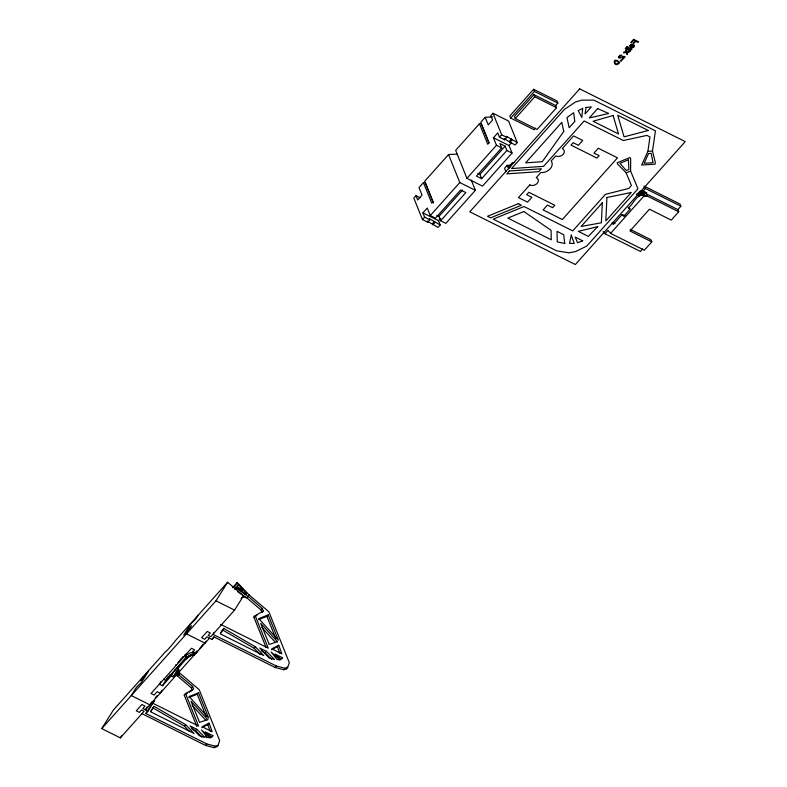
<?xml version="1.0" encoding="UTF-8"?>
<svg xmlns="http://www.w3.org/2000/svg" width="787" height="787" viewBox="0 0 787 787"><rect width="100%" height="100%" fill="white"/><g stroke="black" fill="none" stroke-linecap="round" stroke-linejoin="round"><path stroke-width="1.18" d="M630.584 171.035L630.662 158.905L630.062 157.459L617.146 162.752L617.746 164.198L626.157 172.855L631.42 185.525L628.823 188.427L605.41 194.35L572.749 230.876L524.014 206.528L493.213 219.14L556.743 250.876L568.903 252.804L575.366 251.643L586.758 246.075L637.972 188.801L630.584 171.035L626.157 172.855M647.878 151.37L649.983 136.958L646.865 135.403L623.363 140.539L584.151 120.962L543.551 166.362L511.54 168.556L564.456 109.373L575.523 101.966L581.908 100.106L593.949 100.146L655.443 130.858L652.482 151.055L655.315 162.506L655.069 164.149L641.651 165.063L647.878 151.37L652.482 151.055M141.965 713.671L205.496 745.407L214.074 747.65L216.73 746.814L218.029 745.368L219.681 740.656L199.18 689.668L179.623 672.974M176.79 673.21L192.638 686.402L193.671 688.979L185.506 693.563L198.57 726.076L152.432 703.027L154.596 700.607L148.025 711.094L142.831 708.507L144.995 706.087L141.896 704.532L136.269 710.828L139.368 712.373L141.532 709.953L144.129 711.251L120.332 737.872L101.749 728.585L113.387 710.002L165.309 651.931A9.07 0.531 -49.5 0 0 169.402 647.888A9.07 0.531 -49.5 0 0 175.688 640.323L227.62 582.252L243.517 595.818L234.565 610.112L210.768 636.732L208.171 635.434L210.336 633.014L207.237 631.459L201.61 637.755L204.709 639.3L206.873 636.88L212.067 639.477L214.231 637.057L275.165 667.494L283.733 669.737L286.399 668.911L287.058 667.022M286.399 668.911L287.698 667.455L289.341 662.743L268.849 611.755L249.282 595.07L237.231 582.498L232.519 587.781M161.05 681.512L159.358 684.208L162.456 685.752L171.32 675.826L173.179 676.761L179.239 669.983L177.38 669.058L188.073 656.722L191.792 654.44L194.596 654.568L196.76 652.148L190.06 652.915L184.217 656.506L185.604 654.282M142.919 676.968L140.509 680.814L148.379 671.36L141.493 682.359L136.377 687.415L131.291 695.551L149.874 704.837L151.675 701.945M120.332 737.872L121.611 735.825M198.078 615.286L195.668 619.133L190.552 624.189L183.666 635.188L191.536 625.734L186.44 633.869L205.023 643.146L206.233 641.228M147.218 706.942L145.428 709.795L194.596 654.568M162.456 685.752L168.093 676.741M101.749 728.585L215.982 600.835L227.62 582.252M156.603 696.141L155.226 698.344L157.39 695.924M170.159 674.479L168.231 677.558L173.101 672.118M218.029 745.368L215.372 746.194L206.794 743.951L145.861 713.514L151.832 703.981M162.171 690.16L160.253 693.219L157.154 691.675L154.134 695.059L151.035 693.514L191.477 648.281L194.576 649.826L192.274 652.403M171.32 675.826L174.94 670.062L176.524 671.419L173.179 676.761M184.807 655.974L185.722 654.509M185.407 655.482L186.312 654.036M150.494 711.428L154.065 706.342L185.771 724.729L194.094 733.504L150.651 711.802L154.065 706.342M177.38 669.058L180.99 663.284M186.253 659.132L188.073 656.722M187.129 658.237L188.516 656.328M187.581 657.834L188.988 655.955M188.063 657.44L189.46 655.62M188.546 657.066L189.933 655.305M189.047 656.732L190.415 655.03M189.549 656.417L190.887 654.794M177.439 672.944L178.875 674.174L179.426 673.288M190.041 656.142L191.349 654.597M190.533 655.905L191.792 654.44M191.005 655.699L192.225 654.322M237.231 582.498L234.477 586.895L248.338 596.576L262.297 608.489L263.34 611.076L262.041 612.522L260.999 609.945L247.039 598.031L237.605 591.627M191.467 655.522L192.628 654.233M191.9 655.394L193.002 654.194M192.303 655.296L193.336 654.184M192.677 655.237L193.641 654.194M193.012 655.207L193.897 654.243M193.297 655.197L194.123 654.302M193.553 655.217L194.31 654.381M193.759 655.256L194.468 654.469M238.353 584.613L236.543 587.496L246.38 594.421L246.931 593.546L238.353 584.613L237.054 586.059L244.855 594.185M197.094 650.839L195.146 653.958L192.5 651.695M195.648 652.698L196.258 652.954L196.76 652.148M203.105 644.14L199.573 648.754M214.123 632.404L212.933 634.312L276.463 666.048L285.032 668.291L287.698 667.455M212.067 639.477L213.857 636.614M220.724 632.61L223.734 628.429L255.441 646.816L263.763 655.591L220.321 633.889L223.734 628.429M249.282 595.07L247.039 598.031M212.864 735.668L211.595 737.242L205.338 731.91L212.864 735.668L211.565 737.124L209.421 736.042M182.309 658.03L183.263 656.791M433.421 203.066L425.157 182.525L423.455 182.614L419.009 187.572L422.039 195.117L417.71 199.957L415.979 195.648L413.814 198.068L422.481 219.603L427.675 222.2L429.83 219.78L429.397 218.707L440.228 224.974L438.064 227.394L427.243 221.117L427.675 222.2M457.099 154.114L448.551 154.537L424.754 181.158L433.007 201.698L431.709 203.154L423.455 182.614M489.002 143.096L481.172 123.638L479.47 123.716L455.673 150.337L466.927 178.334L482.51 186.116L512.052 153.081L509.022 145.546L493.439 137.764L497.758 132.924L499.489 137.223L504.693 139.82L506.848 137.4L506.415 136.328L517.246 142.595L515.082 145.015L504.26 138.748L504.693 139.82M492.534 116.938L485.205 117.302L480.768 122.27L489.032 142.811L487.733 144.267L479.47 123.716M517.246 142.595L508.579 121.05L492.996 113.269L490.832 115.689L492.564 119.998L488.245 124.838L485.205 117.302M429.83 219.78L424.636 217.182L422.904 212.874L427.233 208.034L430.263 215.579L435.457 218.166L460.67 189.972L465.865 192.569L440.651 220.763L445.845 223.36L475.387 190.326L471.275 180.095M555.701 105.537L533.881 94.637L514.413 116.407L515.278 118.562L537.088 129.462L556.566 107.681L555.701 105.537L557.865 103.117L556.999 100.962L533.616 89.285L509.819 115.896L510.684 118.05L534.068 129.727L535.504 128.114M510.684 118.05L534.481 91.44L533.616 89.285M422.481 219.603L424.636 217.182M515.278 118.562L534.747 96.791L533.881 94.637M499.489 137.223L501.653 134.813L492.996 113.269M430.263 215.579L459.805 182.545L448.551 154.537M466.927 178.334L496.469 145.3L493.439 137.764M432.437 223.715L434.601 221.295M440.651 220.763L438.92 216.455L462.51 190.08M432.87 224.797L435.034 222.377M501.663 147.897L476.45 176.091L481.644 178.688L506.858 150.484L505.126 146.175L499.932 143.588L501.663 147.897L496.469 145.3M440.228 224.974L438.497 220.665L440.661 218.245M481.644 178.688L479.913 174.38L505.126 146.175M509.455 141.345L511.619 138.925M509.887 142.417L512.052 139.997M509.022 145.546L511.186 143.126M510.674 165.132L507.123 165.368L504.546 168.261L505.893 171.615M508.51 168.821L510.674 166.401M234.772 589.709L236.07 588.253M174.724 670.298L186.952 656.614M187.07 656.683L165.654 680.637L163.883 679.132M241.117 598.494L243.517 595.818M176.524 671.419L178.039 669.717M196.258 652.954L209.47 638.178M175.491 674.656L177.38 675.935L178.679 674.489M145.861 713.514L148.025 711.094M196.829 726.411L184.207 695.019L185.506 693.563M266.036 647.376L253.867 617.106L255.165 615.65L263.34 611.076M192.372 690.435L191.339 687.848L192.638 686.402M260.999 609.945L262.297 608.489M603.078 231.506L604.987 233.749L608.017 230.365L610.574 233.365L644.337 250.227L651.793 241.884L650.928 239.73L630.2 229.381M625.331 216.1L622.183 214.526L613.309 224.443L612.04 222.947M622.183 214.526L623.717 216.317L629.777 209.549L628.242 207.748C632.718 205.535 637.185 192.362 644.415 195.52L610.574 233.365M678.728 211.772L677.863 209.617L680.893 206.233L645.438 188.516L643.136 191.093L640.49 191.143L644.927 193.356L646.727 192.894L645.999 193.7L646.865 195.855L678.728 211.772L671.272 220.114L649.452 209.214L629.974 230.985L651.793 241.884M188.841 697.577L197.242 694.252L198.54 692.806L208.712 718.098L189.087 696.534L198.54 692.806M258.51 619.664L266.901 616.339L268.2 614.893L278.372 640.185L258.756 618.621L268.2 614.893M643.186 194.881L646.324 196.475L646.865 195.855M152.767 707.798L184.473 726.175L185.771 724.729M222.436 629.885L254.142 648.272L255.441 646.816M191.635 728.811L195.461 730.72L196.75 729.264L204.935 737.429L199.347 735.707L190.07 725.929L196.75 729.264M261.304 650.898L265.121 652.807L266.419 651.361L274.604 659.526L269.006 657.794L259.73 648.016L266.419 651.361M201.826 727.67L207.798 724.591L209.096 723.135L212.185 731.753L202.131 726.735L209.096 723.135M271.495 649.757L277.457 646.678L278.755 645.222L281.844 653.84L271.8 648.822L278.755 645.222M642.713 248.918L640.441 251.466L604.987 233.749M205.496 745.407L206.794 743.951M275.165 667.494L276.463 666.048M214.074 747.65L215.372 746.194M283.733 669.737L285.032 668.291M181.954 658.424L178.078 662.595M182.141 657.952L182.751 657.283M182.918 657.096L183.499 656.466M179.967 660.273L181.895 658.217L181.226 658.621M178.216 662.064L178.747 661.533M175.708 664.946L176.209 664.474M644.927 193.356L641.907 195.422L637.795 193.366M178.649 661.67L179.328 661.287M253.867 617.106L256.936 615.385M184.207 695.019L187.267 693.298M189.313 692.157L191.349 691.006M644.632 196.416L646.324 196.475M514.688 162.525L512.317 162.683L507.989 167.523L507.123 165.368M242.603 596.91L247.236 597.717M646.658 192.874L643.058 191.074M534.481 91.44L557.865 103.117M534.747 96.791L556.566 107.681M643.973 186.066L680.027 204.079L680.893 206.233M642.418 190.995L646.275 192.923M641.779 190.985L645.842 193.022M641.13 191.034L645.389 193.169M645.999 193.7L677.863 209.617M639.851 191.31L644.445 193.602M639.221 191.516L643.953 193.887M639.565 192.264L643.451 194.212M638.965 192.589L642.94 194.576M643.481 194.95L646.206 196.297M642.851 194.842L645.458 196.14M642.477 194.832L645.212 196.199M638.375 192.953L644.937 196.288M637.224 193.809L640.343 195.373M501.653 134.813L506.848 137.4M628.242 207.748L630.338 208.801M506.858 150.484L512.052 153.081M612.886 222.505L615.011 223.567M477.837 173.337L479.913 174.38M459.805 182.545L475.387 190.326M415.979 195.648L420.14 197.724M436.844 215.422L438.92 216.455M422.904 212.874L438.497 220.665M215.982 600.835L234.565 610.112M220.576 624.357L268.239 648.163L255.165 615.65M184.552 655.355L187.208 657.607M177.38 675.935L191.339 687.848M205.476 736.111L207.237 737.665M265.121 652.807L271.672 659.339M195.461 730.72L202.003 737.252M254.142 648.272L259.966 654.41M184.473 726.175L189.47 731.448M239.937 587.899L242.357 590.486M261.815 627.416L275.391 642.349M192.146 705.329L205.732 720.262M644.159 187.021L645.438 188.516M266.901 616.339L275.745 638.346M197.242 694.252L206.086 716.249M277.457 646.678L279.779 653.141M207.798 724.591L210.109 731.054M178.147 671.98L178.875 674.174M619.635 62.448C613.781 70.21 611.283 54.628 619.635 62.448M602.311 202.79L601.386 222.79L581.131 226.479L602.311 202.79M606.925 197.507L605.833 220.881L631.253 192.461L606.925 197.507M630.485 45.872L631.017 46.817L632.679 44.967L631.41 44.938L630.485 45.872M582.675 108.36L581.829 117.568L578.248 110.662L582.675 108.36M629.797 45.912L630.987 47.633L633.171 45.184C635.05 47.131 629.069 48.991 634.106 46.935C636.103 44.19 630.318 43.069 629.797 45.912M586.02 107.494L585.066 113.958L591.332 106.943L586.02 107.494M619.231 56.575C619.949 59.359 623.265 55.149 625.183 56.713L622.438 59.782L621.868 59.497L624.052 57.057L619.044 58.12A1.948 1.456 -21.9 0 1 618.464 57.54L619.802 55.228L621.986 55.277L619.231 56.575M571.323 235.146L569.503 243.331L574.215 243.468L571.323 235.146M618.887 62.803C614.185 67.131 613.034 56.723 618.887 62.803M648.518 153.524L644.189 163.273L653.013 162.663L651.203 153.347L648.518 153.524M563.767 131.439L542.273 161.699L525.608 162.84L561.8 122.369L563.767 131.439M282.533 657.755L281.264 659.329L275.007 653.997L282.533 657.755M624.101 52.119L623.511 52.808L626.245 52.552L627.032 54.647L627.672 53.929L627.072 52.424L629.767 51.588L626.875 51.844L626.127 49.856L625.478 50.575L626.058 51.972L624.101 52.119M579.694 88.882L469.79 211.801L575.346 264.53L685.251 141.611L579.694 88.882M509.376 170.976L506.789 173.858L538.81 171.664L541.387 168.782L509.376 170.976M625.783 48.086L625.272 48.656L625.95 49.001L626.462 48.43L625.783 48.086M627.032 46.679L626.531 47.24L631.449 49.699L631.951 49.138L627.032 46.679M633.594 39.35L630.751 42.528L631.351 42.832L633.643 40.275L635.139 41.013L633.122 43.265L633.712 43.56L635.719 41.308L637.952 42.429L638.513 41.809L633.594 39.35M627.131 48.764L626.619 49.325L630.19 51.116L630.702 50.545L627.131 48.764M620.963 60.245L620.382 60.904L621.11 61.268L621.691 60.609L620.963 60.245M574.736 121.483L569.168 127.71L566.974 117.607L573.693 112.698L574.736 121.483M597.648 108.596L589.286 117.961L608.715 113.495L597.648 108.596M529.799 184.906L518.446 197.606L527.536 202.141L531.864 197.301L526.67 194.704L528.834 192.294L554.805 205.259L552.641 207.679L547.447 205.092L543.119 209.922L562.331 219.524L617.49 157.843L598.277 148.241L593.949 153.081L599.143 155.678L596.979 158.098L571.008 145.123L573.172 142.703L578.366 145.3L582.695 140.46L573.595 135.915L562.252 148.615A5.243 3.915 -21.9 0 1 563.158 154.321A5.243 3.915 -21.9 0 1 555.76 155.875L551.215 160.951A9.07 6.778 -21.9 0 1 550.182 168.831A9.07 6.778 -21.9 0 1 540.826 172.569L536.281 177.646A5.243 3.915 -21.9 0 1 537.196 183.351A5.243 3.915 -21.9 0 1 529.799 184.906M597.697 226.666L588.332 236.375L578.288 231.358L597.697 226.666M518.318 203.685L487.517 216.297L490.616 217.842L521.417 205.23L518.318 203.685M628.439 159.81L619.959 163.283L626.265 170.523L628.852 169.461L628.439 159.81M523.857 211.526L507.822 218.088L551.274 239.789L551.077 230.306L523.857 211.526M582.724 240.842L577.579 242.76L575.199 237.084L582.724 240.842M277.496 641.779L269.184 644.415L260.713 623.334L277.496 641.779M207.827 719.692L199.524 722.328L191.044 701.247L207.827 719.692M613.093 115.473L593.083 121.277L618.513 133.977L613.093 115.473M648.242 130.475L624.071 136.869L617.736 115.236L648.242 130.475M279.975 659.86L277.172 659.545L271.131 652.059L279.975 659.86M210.306 737.773L207.502 737.458L201.462 729.972L210.306 737.773M564.732 243.488L557.255 241.934L557.029 231.358L563.718 234.703L564.732 243.488M639.782 195.835L636.614 194.251L639.811 195.884"/></g></svg>
